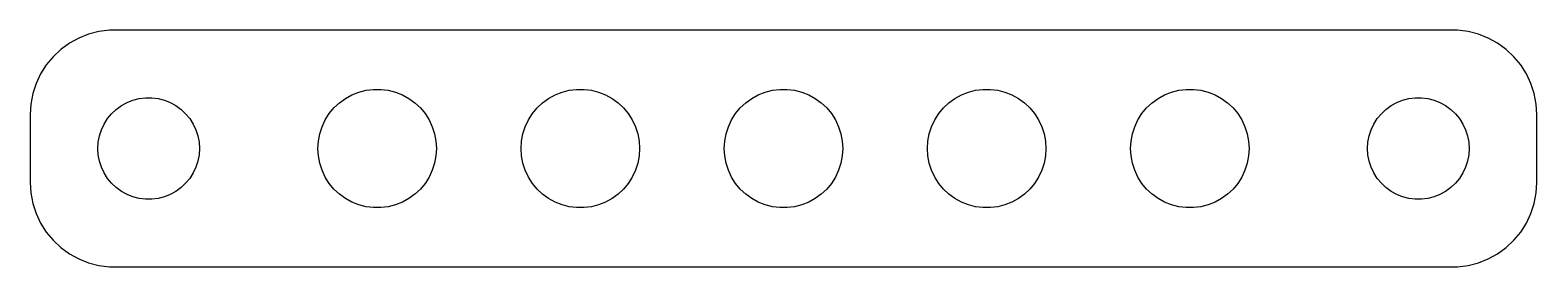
# Model space of a CAD drawing. Header units: metres. Extents: x -44.5 to 44.5, y 17 to 31.
import ezdxf

# ---------------------------------------------------------------- set-up
doc = ezdxf.new("R2010")
doc.units = ezdxf.units.M

msp = doc.modelspace()

# ---------------------------------------------------------------- linework, layer by layer
for p, q in [((-41.6289, 30.5241), (-42.1791, 30.2216)), ((-41.0451, 30.7553), (-41.6289, 30.5241)), ((-40.4369, 30.9114), (-41.0451, 30.7553)), ((-39.8139, 30.9901), (-40.4369, 30.9114)), ((39.8139, 30.9901), (-39.8139, 30.9901)), ((40.4369, 30.9114), (39.8139, 30.9901)), ((41.0451, 30.7553), (40.4369, 30.9114)), ((41.6289, 30.5241), (41.0451, 30.7553)), ((42.1791, 30.2216), (41.6289, 30.5241)), ((-43.1448, 29.4227), (-43.5451, 28.9389)), ((-42.6871, 29.8526), (-43.1448, 29.4227)), ((-42.1791, 30.2216), (-42.6871, 29.8526)), ((42.6871, 29.8526), (42.1791, 30.2216)), ((43.1448, 29.4227), (42.6871, 29.8526)), ((43.5451, 28.9389), (43.1448, 29.4227)), ((-43.5451, 28.9389), (-43.8815, 28.4088)), ((43.8815, 28.4088), (43.5451, 28.9389)), ((-44.1489, 27.8406), (-44.3429, 27.2434)), ((-43.8815, 28.4088), (-44.1489, 27.8406)), ((44.1489, 27.8406), (43.8815, 28.4088)), ((44.3429, 27.2434), (44.1489, 27.8406)), ((-44.3429, 27.2434), (-44.4606, 26.6267)), ((-39.1075, 26.533), (-38.7773, 26.7145)), ((-38.7773, 26.7145), (-38.427, 26.8532)), ((-38.427, 26.8532), (-38.0621, 26.9469)), ((-38.0621, 26.9469), (-37.6884, 26.9941)), ((-37.6884, 26.9941), (-37.3116, 26.9941)), ((-37.3116, 26.9941), (-36.9379, 26.9469)), ((-36.9379, 26.9469), (-36.5729, 26.8532)), ((-36.5729, 26.8532), (-36.2227, 26.7145)), ((-36.2227, 26.7145), (-35.8925, 26.533)), ((-26.231, 26.6968), (-25.8754, 26.9551)), ((-25.8754, 26.9551), (-25.4902, 27.1669)), ((-25.4902, 27.1669), (-25.0816, 27.3287)), ((-25.0816, 27.3287), (-24.6558, 27.438)), ((-24.6558, 27.438), (-24.2198, 27.4931)), ((-24.2198, 27.4931), (-23.7802, 27.4931)), ((-23.7802, 27.4931), (-23.3442, 27.438)), ((-23.3442, 27.438), (-22.9184, 27.3287)), ((-22.9184, 27.3287), (-22.5098, 27.1669)), ((-22.5098, 27.1669), (-22.1246, 26.9551)), ((-22.1246, 26.9551), (-21.769, 26.6968)), ((-14.231, 26.6968), (-13.8754, 26.9551)), ((-13.8754, 26.9551), (-13.4902, 27.1669)), ((-13.4902, 27.1669), (-13.0816, 27.3287)), ((-13.0816, 27.3287), (-12.6558, 27.438)), ((-12.6558, 27.438), (-12.2198, 27.4931)), ((-12.2198, 27.4931), (-11.7802, 27.4931)), ((-11.7802, 27.4931), (-11.3442, 27.438)), ((-11.3442, 27.438), (-10.9184, 27.3287)), ((-10.9184, 27.3287), (-10.5098, 27.1669)), ((-10.5098, 27.1669), (-10.1246, 26.9551)), ((-10.1246, 26.9551), (-9.76901, 26.6968)), ((-2.23097, 26.6968), (-1.87538, 26.9551)), ((-1.87538, 26.9551), (-1.49022, 27.1669)), ((-1.49022, 27.1669), (-1.08156, 27.3287)), ((-1.08156, 27.3287), (-0.65582, 27.438)), ((-0.65582, 27.438), (-0.21976, 27.4931)), ((-0.21976, 27.4931), (0.21976, 27.4931)), ((0.21976, 27.4931), (0.65582, 27.438)), ((0.65582, 27.438), (1.08156, 27.3287)), ((1.08156, 27.3287), (1.49022, 27.1669)), ((1.49022, 27.1669), (1.87538, 26.9551)), ((1.87538, 26.9551), (2.23097, 26.6968)), ((9.76901, 26.6968), (10.1246, 26.9551)), ((10.1246, 26.9551), (10.5098, 27.1669)), ((10.5098, 27.1669), (10.9184, 27.3287)), ((10.9184, 27.3287), (11.3442, 27.438)), ((11.3442, 27.438), (11.7802, 27.4931)), ((11.7802, 27.4931), (12.2198, 27.4931)), ((12.2198, 27.4931), (12.6558, 27.438)), ((12.6558, 27.438), (13.0816, 27.3287)), ((13.0816, 27.3287), (13.4902, 27.1669)), ((13.4902, 27.1669), (13.8754, 26.9551)), ((13.8754, 26.9551), (14.231, 26.6968)), ((21.769, 26.6968), (22.1246, 26.9551)), ((22.1246, 26.9551), (22.5098, 27.1669)), ((22.5098, 27.1669), (22.9184, 27.3287)), ((22.9184, 27.3287), (23.3442, 27.438)), ((23.3442, 27.438), (23.7802, 27.4931)), ((23.7802, 27.4931), (24.2198, 27.4931)), ((24.2198, 27.4931), (24.6558, 27.438)), ((24.6558, 27.438), (25.0816, 27.3287)), ((25.0816, 27.3287), (25.4902, 27.1669)), ((25.4902, 27.1669), (25.8754, 26.9551)), ((25.8754, 26.9551), (26.231, 26.6968)), ((35.8925, 26.533), (36.2227, 26.7145)), ((36.2227, 26.7145), (36.5729, 26.8532)), ((36.5729, 26.8532), (36.9379, 26.9469)), ((36.9379, 26.9469), (37.3116, 26.9941)), ((37.3116, 26.9941), (37.6884, 26.9941)), ((37.6884, 26.9941), (38.0621, 26.9469)), ((38.0621, 26.9469), (38.427, 26.8532)), ((38.427, 26.8532), (38.7773, 26.7145)), ((38.7773, 26.7145), (39.1075, 26.533)), ((44.4606, 26.6267), (44.3429, 27.2434)), ((-44.4606, 26.6267), (-44.5, 26)), ((-44.5, 26), (-44.5, 22)), ((-39.927, 25.7634), (-39.6869, 26.0536)), ((-39.6869, 26.0536), (-39.4123, 26.3115)), ((-39.4123, 26.3115), (-39.1075, 26.533)), ((-35.8925, 26.533), (-35.5877, 26.3115)), ((-35.5877, 26.3115), (-35.3131, 26.0536)), ((-35.3131, 26.0536), (-35.0729, 25.7634)), ((-27.0671, 25.6861), (-26.8316, 26.0572)), ((-26.8316, 26.0572), (-26.5514, 26.3959)), ((-26.5514, 26.3959), (-26.231, 26.6968)), ((-21.769, 26.6968), (-21.4486, 26.3959)), ((-21.4486, 26.3959), (-21.1684, 26.0572)), ((-21.1684, 26.0572), (-20.9329, 25.6861)), ((-15.0671, 25.6861), (-14.8316, 26.0572)), ((-14.8316, 26.0572), (-14.5514, 26.3959)), ((-14.5514, 26.3959), (-14.231, 26.6968)), ((-9.76901, 26.6968), (-9.44861, 26.3959)), ((-9.44861, 26.3959), (-9.16843, 26.0572)), ((-9.16843, 26.0572), (-8.93292, 25.6861)), ((-3.06706, 25.6861), (-2.83156, 26.0572)), ((-2.83156, 26.0572), (-2.55138, 26.3959)), ((-2.55138, 26.3959), (-2.23097, 26.6968)), ((2.23097, 26.6968), (2.55138, 26.3959)), ((2.55138, 26.3959), (2.83156, 26.0572)), ((2.83156, 26.0572), (3.06706, 25.6861)), ((8.93292, 25.6861), (9.16843, 26.0572)), ((9.16843, 26.0572), (9.44861, 26.3959)), ((9.44861, 26.3959), (9.76901, 26.6968)), ((14.231, 26.6968), (14.5514, 26.3959)), ((14.5514, 26.3959), (14.8316, 26.0572)), ((14.8316, 26.0572), (15.0671, 25.6861)), ((20.9329, 25.6861), (21.1684, 26.0572)), ((21.1684, 26.0572), (21.4486, 26.3959)), ((21.4486, 26.3959), (21.769, 26.6968)), ((26.231, 26.6968), (26.5514, 26.3959)), ((26.5514, 26.3959), (26.8316, 26.0572)), ((26.8316, 26.0572), (27.0671, 25.6861)), ((35.0729, 25.7634), (35.3131, 26.0536)), ((35.3131, 26.0536), (35.5877, 26.3115)), ((35.5877, 26.3115), (35.8925, 26.533)), ((39.1075, 26.533), (39.4123, 26.3115)), ((39.4123, 26.3115), (39.6869, 26.0536)), ((39.6869, 26.0536), (39.927, 25.7634)), ((44.5, 26), (44.4606, 26.6267)), ((44.5, 22), (44.5, 26)), ((-40.4057, 24.7461), (-40.2893, 25.1044)), ((-40.2893, 25.1044), (-40.1289, 25.4453)), ((-40.1289, 25.4453), (-39.927, 25.7634)), ((-35.0729, 25.7634), (-34.8711, 25.4453)), ((-34.8711, 25.4453), (-34.7107, 25.1044)), ((-34.7107, 25.1044), (-34.5942, 24.7461)), ((-27.39, 24.8704), (-27.2542, 25.2884)), ((-27.2542, 25.2884), (-27.0671, 25.6861)), ((-20.9329, 25.6861), (-20.7458, 25.2884)), ((-20.7458, 25.2884), (-20.61, 24.8704)), ((-15.39, 24.8704), (-15.2542, 25.2884)), ((-15.2542, 25.2884), (-15.0671, 25.6861)), ((-8.93292, 25.6861), (-8.74577, 25.2884)), ((-8.74577, 25.2884), (-8.60995, 24.8704)), ((-3.39003, 24.8704), (-3.25421, 25.2884)), ((-3.25421, 25.2884), (-3.06706, 25.6861)), ((3.06706, 25.6861), (3.25421, 25.2884)), ((3.25421, 25.2884), (3.39003, 24.8704)), ((8.60995, 24.8704), (8.74577, 25.2884)), ((8.74577, 25.2884), (8.93292, 25.6861)), ((15.0671, 25.6861), (15.2542, 25.2884)), ((15.2542, 25.2884), (15.39, 24.8704)), ((20.61, 24.8704), (20.7458, 25.2884)), ((20.7458, 25.2884), (20.9329, 25.6861)), ((27.0671, 25.6861), (27.2542, 25.2884)), ((27.2542, 25.2884), (27.39, 24.8704)), ((34.5942, 24.7461), (34.7107, 25.1044)), ((34.7107, 25.1044), (34.8711, 25.4453)), ((34.8711, 25.4453), (35.0729, 25.7634)), ((39.927, 25.7634), (40.1289, 25.4453)), ((40.1289, 25.4453), (40.2893, 25.1044)), ((40.2893, 25.1044), (40.4057, 24.7461)), ((-40.5, 24), (-40.4763, 24.376)), ((-40.4763, 24.376), (-40.4057, 24.7461)), ((-34.5942, 24.7461), (-34.5237, 24.376)), ((-34.5237, 24.376), (-34.5, 24)), ((-27.5, 24), (-27.4724, 24.4387)), ((-27.4724, 24.4387), (-27.39, 24.8704)), ((-20.61, 24.8704), (-20.5276, 24.4387)), ((-20.5276, 24.4387), (-20.5, 24)), ((-15.5, 24), (-15.4724, 24.4387)), ((-15.4724, 24.4387), (-15.39, 24.8704)), ((-8.60995, 24.8704), (-8.52759, 24.4387)), ((-8.52759, 24.4387), (-8.5, 24)), ((-3.5, 24), (-3.4724, 24.4387)), ((-3.4724, 24.4387), (-3.39003, 24.8704)), ((3.39003, 24.8704), (3.4724, 24.4387)), ((3.4724, 24.4387), (3.5, 24)), ((8.5, 24), (8.52759, 24.4387)), ((8.52759, 24.4387), (8.60995, 24.8704)), ((15.39, 24.8704), (15.4724, 24.4387)), ((15.4724, 24.4387), (15.5, 24)), ((20.5, 24), (20.5276, 24.4387)), ((20.5276, 24.4387), (20.61, 24.8704)), ((27.39, 24.8704), (27.4724, 24.4387)), ((27.4724, 24.4387), (27.5, 24)), ((34.5, 24), (34.5237, 24.376)), ((34.5237, 24.376), (34.5942, 24.7461)), ((40.4057, 24.7461), (40.4763, 24.376)), ((40.4763, 24.376), (40.5, 24)), ((-40.4763, 23.624), (-40.5, 24)), ((-40.4057, 23.2539), (-40.4763, 23.624)), ((-40.2893, 22.8956), (-40.4057, 23.2539)), ((-34.5942, 23.2539), (-34.7107, 22.8956)), ((-34.5237, 23.624), (-34.5942, 23.2539)), ((-34.5, 24), (-34.5237, 23.624)), ((-27.4724, 23.5613), (-27.5, 24)), ((-27.39, 23.1296), (-27.4724, 23.5613)), ((-20.5276, 23.5613), (-20.61, 23.1296)), ((-20.5, 24), (-20.5276, 23.5613)), ((-15.4724, 23.5613), (-15.5, 24)), ((-15.39, 23.1296), (-15.4724, 23.5613)), ((-8.52759, 23.5613), (-8.60995, 23.1296)), ((-8.5, 24), (-8.52759, 23.5613)), ((-3.4724, 23.5613), (-3.5, 24)), ((-3.39003, 23.1296), (-3.4724, 23.5613)), ((3.4724, 23.5613), (3.39003, 23.1296)), ((3.5, 24), (3.4724, 23.5613)), ((8.52759, 23.5613), (8.5, 24)), ((8.60995, 23.1296), (8.52759, 23.5613)), ((15.4724, 23.5613), (15.39, 23.1296)), ((15.5, 24), (15.4724, 23.5613)), ((20.5276, 23.5613), (20.5, 24)), ((20.61, 23.1296), (20.5276, 23.5613)), ((27.4724, 23.5613), (27.39, 23.1296)), ((27.5, 24), (27.4724, 23.5613)), ((34.5237, 23.624), (34.5, 24)), ((34.5942, 23.2539), (34.5237, 23.624)), ((34.7107, 22.8956), (34.5942, 23.2539)), ((40.4057, 23.2539), (40.2893, 22.8956)), ((40.4763, 23.624), (40.4057, 23.2539)), ((40.5, 24), (40.4763, 23.624)), ((-40.1289, 22.5547), (-40.2893, 22.8956)), ((-39.927, 22.2366), (-40.1289, 22.5547)), ((-34.8711, 22.5547), (-35.0729, 22.2366)), ((-34.7107, 22.8956), (-34.8711, 22.5547)), ((-27.2542, 22.7116), (-27.39, 23.1296)), ((-27.0671, 22.3139), (-27.2542, 22.7116)), ((-26.8316, 21.9428), (-27.0671, 22.3139)), ((-20.9329, 22.3139), (-21.1684, 21.9428)), ((-20.7458, 22.7116), (-20.9329, 22.3139)), ((-20.61, 23.1296), (-20.7458, 22.7116)), ((-15.2542, 22.7116), (-15.39, 23.1296)), ((-15.0671, 22.3139), (-15.2542, 22.7116)), ((-14.8316, 21.9428), (-15.0671, 22.3139)), ((-8.93292, 22.3139), (-9.16843, 21.9428)), ((-8.74577, 22.7116), (-8.93292, 22.3139)), ((-8.60995, 23.1296), (-8.74577, 22.7116)), ((-3.25421, 22.7116), (-3.39003, 23.1296)), ((-3.06706, 22.3139), (-3.25421, 22.7116)), ((-2.83156, 21.9428), (-3.06706, 22.3139)), ((3.06706, 22.3139), (2.83156, 21.9428)), ((3.25421, 22.7116), (3.06706, 22.3139)), ((3.39003, 23.1296), (3.25421, 22.7116)), ((8.74577, 22.7116), (8.60995, 23.1296)), ((8.93292, 22.3139), (8.74577, 22.7116)), ((9.16843, 21.9428), (8.93292, 22.3139)), ((15.0671, 22.3139), (14.8316, 21.9428)), ((15.2542, 22.7116), (15.0671, 22.3139)), ((15.39, 23.1296), (15.2542, 22.7116)), ((20.7458, 22.7116), (20.61, 23.1296)), ((20.9329, 22.3139), (20.7458, 22.7116)), ((21.1684, 21.9428), (20.9329, 22.3139)), ((27.0671, 22.3139), (26.8316, 21.9428)), ((27.2542, 22.7116), (27.0671, 22.3139)), ((27.39, 23.1296), (27.2542, 22.7116)), ((34.8711, 22.5547), (34.7107, 22.8956)), ((35.0729, 22.2366), (34.8711, 22.5547)), ((40.1289, 22.5547), (39.927, 22.2366)), ((40.2893, 22.8956), (40.1289, 22.5547)), ((-44.5, 22), (-44.4606, 21.3733)), ((-44.4606, 21.3733), (-44.3429, 20.7566)), ((-39.6869, 21.9464), (-39.927, 22.2366)), ((-39.4123, 21.6885), (-39.6869, 21.9464)), ((-39.1075, 21.467), (-39.4123, 21.6885)), ((-38.7773, 21.2855), (-39.1075, 21.467)), ((-35.8925, 21.467), (-36.2227, 21.2855)), ((-35.5877, 21.6885), (-35.8925, 21.467)), ((-35.3131, 21.9464), (-35.5877, 21.6885)), ((-35.0729, 22.2366), (-35.3131, 21.9464)), ((-26.5514, 21.6041), (-26.8316, 21.9428)), ((-26.231, 21.3032), (-26.5514, 21.6041)), ((-21.4486, 21.6041), (-21.769, 21.3032)), ((-21.1684, 21.9428), (-21.4486, 21.6041)), ((-14.5514, 21.6041), (-14.8316, 21.9428)), ((-14.231, 21.3032), (-14.5514, 21.6041)), ((-9.44861, 21.6041), (-9.76901, 21.3032)), ((-9.16843, 21.9428), (-9.44861, 21.6041)), ((-2.55138, 21.6041), (-2.83156, 21.9428)), ((-2.23097, 21.3032), (-2.55138, 21.6041)), ((2.55138, 21.6041), (2.23097, 21.3032)), ((2.83156, 21.9428), (2.55138, 21.6041)), ((9.44861, 21.6041), (9.16843, 21.9428)), ((9.76901, 21.3032), (9.44861, 21.6041)), ((14.5514, 21.6041), (14.231, 21.3032)), ((14.8316, 21.9428), (14.5514, 21.6041)), ((21.4486, 21.6041), (21.1684, 21.9428)), ((21.769, 21.3032), (21.4486, 21.6041)), ((26.5514, 21.6041), (26.231, 21.3032)), ((26.8316, 21.9428), (26.5514, 21.6041)), ((35.3131, 21.9464), (35.0729, 22.2366)), ((35.5877, 21.6885), (35.3131, 21.9464)), ((35.8925, 21.467), (35.5877, 21.6885)), ((36.2227, 21.2855), (35.8925, 21.467)), ((39.1075, 21.467), (38.7773, 21.2855)), ((39.4123, 21.6885), (39.1075, 21.467)), ((39.6869, 21.9464), (39.4123, 21.6885)), ((39.927, 22.2366), (39.6869, 21.9464)), ((44.3429, 20.7566), (44.4606, 21.3733)), ((44.4606, 21.3733), (44.5, 22)), ((-44.3429, 20.7566), (-44.1489, 20.1594)), ((-38.427, 21.1468), (-38.7773, 21.2855)), ((-38.0621, 21.0531), (-38.427, 21.1468)), ((-37.6884, 21.0059), (-38.0621, 21.0531)), ((-37.3116, 21.0059), (-37.6884, 21.0059)), ((-36.9379, 21.0531), (-37.3116, 21.0059)), ((-36.5729, 21.1468), (-36.9379, 21.0531)), ((-36.2227, 21.2855), (-36.5729, 21.1468)), ((-25.8754, 21.0449), (-26.231, 21.3032)), ((-25.4902, 20.8331), (-25.8754, 21.0449)), ((-25.0816, 20.6713), (-25.4902, 20.8331)), ((-24.6558, 20.562), (-25.0816, 20.6713)), ((-24.2198, 20.5069), (-24.6558, 20.562)), ((-23.7802, 20.5069), (-24.2198, 20.5069)), ((-23.3442, 20.562), (-23.7802, 20.5069)), ((-22.9184, 20.6713), (-23.3442, 20.562)), ((-22.5098, 20.8331), (-22.9184, 20.6713)), ((-22.1246, 21.0449), (-22.5098, 20.8331)), ((-21.769, 21.3032), (-22.1246, 21.0449)), ((-13.8754, 21.0449), (-14.231, 21.3032)), ((-13.4902, 20.8331), (-13.8754, 21.0449)), ((-13.0816, 20.6713), (-13.4902, 20.8331)), ((-12.6558, 20.562), (-13.0816, 20.6713)), ((-12.2198, 20.5069), (-12.6558, 20.562)), ((-11.7802, 20.5069), (-12.2198, 20.5069)), ((-11.3442, 20.562), (-11.7802, 20.5069)), ((-10.9184, 20.6713), (-11.3442, 20.562)), ((-10.5098, 20.8331), (-10.9184, 20.6713)), ((-10.1246, 21.0449), (-10.5098, 20.8331)), ((-9.76901, 21.3032), (-10.1246, 21.0449)), ((-1.87538, 21.0449), (-2.23097, 21.3032)), ((-1.49022, 20.8331), (-1.87538, 21.0449)), ((-1.08156, 20.6713), (-1.49022, 20.8331)), ((-0.65582, 20.562), (-1.08156, 20.6713)), ((-0.21976, 20.5069), (-0.65582, 20.562)), ((0.21976, 20.5069), (-0.21976, 20.5069)), ((0.65582, 20.562), (0.21976, 20.5069)), ((1.08156, 20.6713), (0.65582, 20.562)), ((1.49022, 20.8331), (1.08156, 20.6713)), ((1.87538, 21.0449), (1.49022, 20.8331)), ((2.23097, 21.3032), (1.87538, 21.0449)), ((10.1246, 21.0449), (9.76901, 21.3032)), ((10.5098, 20.8331), (10.1246, 21.0449)), ((10.9184, 20.6713), (10.5098, 20.8331)), ((11.3442, 20.562), (10.9184, 20.6713)), ((11.7802, 20.5069), (11.3442, 20.562)), ((12.2198, 20.5069), (11.7802, 20.5069)), ((12.6558, 20.562), (12.2198, 20.5069)), ((13.0816, 20.6713), (12.6558, 20.562)), ((13.4902, 20.8331), (13.0816, 20.6713)), ((13.8754, 21.0449), (13.4902, 20.8331)), ((14.231, 21.3032), (13.8754, 21.0449)), ((22.1246, 21.0449), (21.769, 21.3032)), ((22.5098, 20.8331), (22.1246, 21.0449)), ((22.9184, 20.6713), (22.5098, 20.8331)), ((23.3442, 20.562), (22.9184, 20.6713)), ((23.7802, 20.5069), (23.3442, 20.562)), ((24.2198, 20.5069), (23.7802, 20.5069)), ((24.6558, 20.562), (24.2198, 20.5069)), ((25.0816, 20.6713), (24.6558, 20.562)), ((25.4902, 20.8331), (25.0816, 20.6713)), ((25.8754, 21.0449), (25.4902, 20.8331)), ((26.231, 21.3032), (25.8754, 21.0449)), ((36.5729, 21.1468), (36.2227, 21.2855)), ((36.9379, 21.0531), (36.5729, 21.1468)), ((37.3116, 21.0059), (36.9379, 21.0531)), ((37.6884, 21.0059), (37.3116, 21.0059)), ((38.0621, 21.0531), (37.6884, 21.0059)), ((38.427, 21.1468), (38.0621, 21.0531)), ((38.7773, 21.2855), (38.427, 21.1468)), ((44.1489, 20.1594), (44.3429, 20.7566)), ((-44.1489, 20.1594), (-43.8815, 19.5912)), ((-43.8815, 19.5912), (-43.5451, 19.0611)), ((43.5451, 19.0611), (43.8815, 19.5912)), ((43.8815, 19.5912), (44.1489, 20.1594)), ((-43.5451, 19.0611), (-43.1448, 18.5773)), ((43.1448, 18.5773), (43.5451, 19.0611)), ((-43.1448, 18.5773), (-42.6871, 18.1474)), ((-42.6871, 18.1474), (-42.1791, 17.7784)), ((42.1791, 17.7784), (42.6871, 18.1474)), ((42.6871, 18.1474), (43.1448, 18.5773)), ((-42.1791, 17.7784), (-41.6289, 17.4759)), ((-41.6289, 17.4759), (-41.0451, 17.2447)), ((-41.0451, 17.2447), (-40.4369, 17.0886)), ((-40.4369, 17.0886), (-39.8139, 17.0099)), ((-39.8139, 17.0099), (39.8139, 17.0099)), ((39.8139, 17.0099), (40.4369, 17.0886)), ((40.4369, 17.0886), (41.0451, 17.2447)), ((41.0451, 17.2447), (41.6289, 17.4759)), ((41.6289, 17.4759), (42.1791, 17.7784))]:
    msp.add_line(p, q)

doc.saveas('drawing.dxf')
